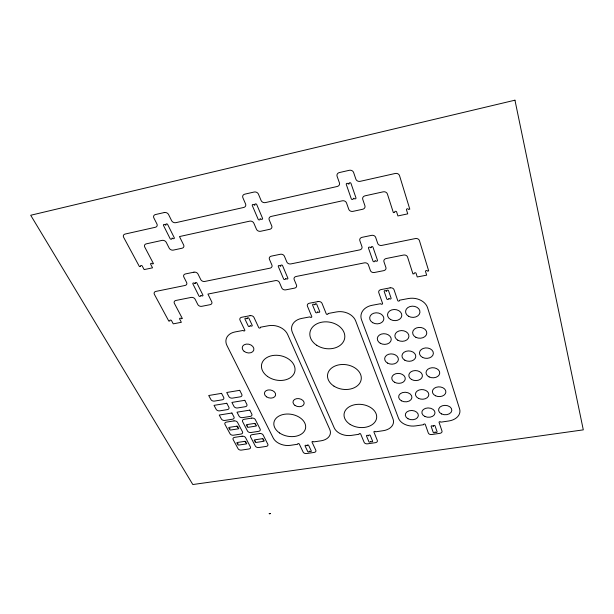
<?xml version="1.0" encoding="UTF-8"?>
<svg xmlns="http://www.w3.org/2000/svg" width="614" height="614" viewBox="0 0 614 614"><rect width="100%" height="100%" fill="white"/><g stroke="black" fill="none" stroke-linecap="round" stroke-linejoin="round"><path stroke-width="0.92" d="M270.29 513.695L269.247 513.734M269.201 513.68L270.36 513.527M514.954 100.189L30.7 215.261L192.819 484.538L583.3 429.861L514.954 100.189M164.291 212.536L155.434 214.562A3.362 2.625 25.4 0 0 153.861 217.932L156.923 223.957A3.339 2.594 25.1 0 1 155.357 227.272L125.079 234.064A3.308 2.51 25.7 0 0 123.629 237.303L139.455 266.653L140.575 266.415A0.967 0.721 23.3 0 1 141.013 265.494A0.967 0.721 23.3 0 1 142.248 266.062L144.152 269.6L152.548 267.827L150.668 264.273A0.967 0.729 23 0 1 151.121 263.337A0.967 0.729 23 0 1 152.356 263.913L153.485 263.675L144.743 247.058A3.27 2.494 24.1 0 1 146.247 243.865L162.05 240.389A3.277 2.525 23.5 0 1 166.256 242.353L169.203 248.156A3.262 2.517 22.8 0 0 173.378 250.098L182.036 248.225A3.27 2.54 22.4 0 0 183.655 245.024L179.472 236.567L249.637 221.163A3.323 2.709 18.9 0 1 253.858 223.197L256.468 229.252A3.308 2.702 17.9 0 0 260.658 231.271L269.815 229.291A3.316 2.717 17.2 0 0 271.749 225.944L269.193 219.843A3.339 2.755 17.3 0 1 271.142 216.435L342.282 200.816A3.392 2.893 10.4 0 1 346.511 202.935L348.752 209.267A3.385 2.87 9.2 0 0 352.95 211.362L362.628 209.274A3.392 2.893 8 0 0 364.916 205.759L362.751 199.389A3.415 2.932 7.6 0 1 365.054 195.82L383.167 191.837A3.438 2.963 5.2 0 1 387.403 194.001L393.367 212.644L394.672 212.367A1.021 0.867 3.8 0 1 395.393 211.316A1.021 0.867 3.8 0 1 396.636 211.953L397.903 215.944L407.734 213.864L406.499 209.858A1.021 0.867 2.3 0 1 407.228 208.798A1.021 0.867 2.3 0 1 408.479 209.435L409.799 209.151L399.553 175.688A3.492 3.055 3.5 0 0 395.262 173.47L360.172 181.337A3.469 3.024 8.9 0 1 355.874 179.15L353.618 172.511A3.477 3.039 10.3 0 0 349.282 170.301L339.35 172.565A3.469 3.024 11.6 0 0 337.094 176.272L339.419 182.857A3.446 2.978 11.9 0 1 337.178 186.495L265.394 202.597A3.392 2.832 19.1 0 1 261.103 200.494L258.448 194.147A3.408 2.847 20.2 0 0 254.127 192.028L244.756 194.17A3.4 2.824 20.9 0 0 242.86 197.693L245.577 203.994A3.377 2.786 20.7 0 1 243.689 207.463L175.873 222.667A3.346 2.64 24.3 0 1 171.598 220.649L168.597 214.578A3.362 2.648 25.1 0 0 164.291 212.536M165.918 224.901L165.243 225.054A0.998 0.783 24.5 0 0 163.969 224.448A0.998 0.783 24.5 0 0 163.485 225.445L170.109 238.623A0.99 0.767 23.4 0 0 171.375 239.214A0.99 0.767 23.4 0 0 171.859 238.24L172.526 238.094A0.99 0.767 23.3 0 0 173.785 238.685A0.99 0.767 23.3 0 0 174.269 237.71L167.676 224.509A0.998 0.783 24.4 0 0 166.402 223.903A0.998 0.783 24.4 0 0 165.918 224.901M254.864 204.953L254.15 205.114A1.013 0.837 19.7 0 0 252.861 204.493A1.013 0.837 19.7 0 0 252.293 205.536L258.156 219.29A0.998 0.821 18.4 0 0 259.43 219.904A0.998 0.821 18.4 0 0 259.998 218.883L260.712 218.73A0.998 0.821 18.2 0 0 261.978 219.344A0.998 0.821 18.2 0 0 262.554 218.323L256.721 204.539A1.013 0.837 19.5 0 0 255.439 203.909A1.013 0.837 19.5 0 0 254.864 204.953M349.013 183.839L348.261 184.008A1.036 0.898 10.4 0 0 346.971 183.356A1.036 0.898 10.4 0 0 346.288 184.453L351.3 198.836A1.021 0.875 9.4 0 0 352.574 199.473A1.021 0.875 9.4 0 0 353.25 198.406L354.002 198.245A1.021 0.875 9 0 0 355.276 198.882A1.021 0.875 9 0 0 355.951 197.815L350.985 183.402A1.036 0.898 10 0 0 349.696 182.749A1.036 0.898 10 0 0 349.013 183.839M193.947 272.179L185.42 273.944A3.17 2.418 20.5 0 0 183.832 276.991L186.618 282.471A3.154 2.387 20.4 0 1 185.037 285.472L155.856 291.412A3.124 2.318 21.2 0 0 154.383 294.344L168.827 321.137L169.901 320.93A0.913 0.668 19.4 0 1 170.347 320.094A0.913 0.668 19.4 0 1 171.521 320.615L173.255 323.854L181.36 322.296L179.649 319.05A0.913 0.668 19 0 1 180.102 318.206A0.913 0.668 19 0 1 181.276 318.735L182.366 318.52L174.376 303.354A3.093 2.302 19.8 0 1 175.903 300.461L191.131 297.422A3.101 2.326 19.1 0 1 195.122 299.233L197.808 304.529A3.085 2.318 18.5 0 0 201.76 306.317L210.103 304.682A3.093 2.333 18.1 0 0 211.738 301.781L207.923 294.075L275.433 280.613A3.154 2.479 14.3 0 1 279.431 282.486L281.811 287.997A3.147 2.464 13.5 0 0 285.779 289.854L294.574 288.127A3.147 2.479 12.9 0 0 296.493 285.103L294.175 279.562A3.17 2.51 12.8 0 1 296.109 276.484L364.371 262.869A3.231 2.625 7 0 1 368.377 264.818L370.403 270.559A3.224 2.609 6.2 0 0 374.387 272.493L383.666 270.667A3.231 2.617 5.3 0 0 385.907 267.512L383.942 261.733A3.254 2.656 4.9 0 1 386.198 258.517L403.544 255.056A3.277 2.679 3.2 0 1 407.558 257.036L412.961 273.944L414.212 273.706A0.975 0.783 2.3 0 1 414.911 272.762A0.975 0.783 2.3 0 1 416.1 273.337L417.244 276.968L426.661 275.156L425.54 271.518A0.975 0.791 1.3 0 1 426.254 270.567A0.975 0.791 1.3 0 1 427.436 271.15L428.702 270.904L419.423 240.596A3.331 2.755 1.8 0 0 415.363 238.562L381.778 245.408A3.3 2.732 5.5 0 1 377.71 243.397L375.668 237.388A3.308 2.748 6.5 0 0 371.57 235.362L362.053 237.334A3.3 2.732 7.5 0 0 359.842 240.657L361.945 246.621A3.277 2.702 7.8 0 1 359.75 249.89L290.882 263.913A3.216 2.579 13.9 0 1 286.822 261.986L284.412 256.222A3.231 2.594 14.8 0 0 280.322 254.273L271.327 256.138A3.224 2.579 15.5 0 0 269.439 259.315L271.902 265.033A3.2 2.548 15.5 0 1 270.03 268.157L204.8 281.442A3.162 2.425 19.4 0 1 200.755 279.585L198.023 274.059A3.177 2.433 20.1 0 0 193.947 272.179M195.214 283.399L194.561 283.53A0.944 0.721 19.8 0 0 193.349 282.977A0.944 0.721 19.8 0 0 192.873 283.875L198.905 295.879A0.936 0.706 18.9 0 0 200.103 296.424A0.936 0.706 18.9 0 0 200.586 295.541L201.231 295.411A0.936 0.706 18.8 0 0 202.428 295.956A0.936 0.706 18.8 0 0 202.912 295.073L196.91 283.054A0.944 0.721 19.7 0 0 195.697 282.494A0.944 0.721 19.7 0 0 195.214 283.399M280.767 265.977L280.084 266.115A0.959 0.767 14.6 0 0 278.863 265.54A0.959 0.767 14.6 0 0 278.296 266.476L283.63 278.979A0.952 0.752 13.8 0 0 284.827 279.539A0.952 0.752 13.8 0 0 285.395 278.626L286.078 278.487A0.952 0.752 13.6 0 0 287.275 279.055A0.952 0.752 13.6 0 0 287.851 278.134L282.555 265.609A0.959 0.767 14.5 0 0 281.335 265.033A0.959 0.767 14.5 0 0 280.767 265.977M371.086 247.58L370.365 247.726A0.982 0.814 6.7 0 0 369.144 247.127A0.982 0.814 6.7 0 0 368.477 248.11L373.02 261.15A0.975 0.791 6.2 0 0 374.225 261.733A0.975 0.791 6.2 0 0 374.885 260.773L375.607 260.628A0.975 0.798 5.9 0 0 376.812 261.219A0.975 0.798 5.9 0 0 377.48 260.259L372.974 247.196A0.982 0.814 6.4 0 0 371.762 246.598A0.982 0.814 6.4 0 0 371.086 247.58M318.136 301.566L309.356 303.239A3.101 2.41 11.1 0 0 307.43 306.171L311.751 316.54A0.921 0.706 10.8 0 1 311.175 317.4A0.921 0.706 10.8 0 1 310.016 316.862L301.674 318.42A15.15 11.512 10.9 0 0 292.387 332.481L334.239 427.889A13.907 9.701 7.4 0 0 351.461 435.395L359.098 434.267A0.829 0.576 6.7 0 1 359.651 433.584A0.829 0.576 6.7 0 1 360.679 434.029L364.14 442.341A2.748 1.888 6.3 0 0 367.54 443.822L375.423 442.679A2.755 1.896 5.9 0 0 377.311 440.43L373.934 432.064A0.837 0.583 5.9 0 1 374.509 431.373A0.837 0.583 5.9 0 1 375.538 431.826L383.282 430.683A14.061 9.885 5.6 0 0 393.029 419.001L355.675 320.93A15.304 11.758 8.5 0 0 336.48 311.935L327.999 313.516A0.921 0.714 9.7 0 1 327.408 314.383A0.921 0.714 9.7 0 1 326.249 313.838L322.043 303.4A3.108 2.418 10.5 0 0 318.136 301.566M390.128 287.851L380.956 289.601A3.17 2.51 5.4 0 0 378.777 292.632L382.56 303.354A0.944 0.737 5.4 0 1 381.908 304.237A0.944 0.737 5.4 0 1 380.757 303.684L372.046 305.311A15.48 12.004 5.8 0 0 361.554 319.856L398.478 418.18A14.229 10.054 3.7 0 0 415.716 425.878L423.645 424.704A0.852 0.591 3.1 0 1 424.266 423.998A0.852 0.591 3.1 0 1 425.295 424.458L428.311 433.008A2.809 1.957 2.8 0 0 431.711 434.528L439.9 433.338A2.824 1.965 2.4 0 0 441.988 431.02L439.071 422.417A0.852 0.599 2.2 0 1 439.701 421.703A0.852 0.599 2.2 0 1 440.729 422.171L448.78 420.981A14.414 10.223 1.8 0 0 459.602 408.939L427.597 307.806A15.68 12.234 3 0 0 408.379 298.542L399.53 300.192A0.944 0.744 4 0 1 398.862 301.09A0.944 0.744 4 0 1 397.703 300.53L394.034 289.739A3.177 2.525 4.6 0 0 390.128 287.851M250.105 315.673L241.686 317.269A3.047 2.295 15.4 0 0 239.99 320.094L244.794 330.125A0.906 0.675 15 0 1 244.288 330.961A0.906 0.675 15 0 1 243.129 330.439L235.131 331.921A14.889 10.983 14.8 0 0 226.95 345.505L273.23 438.02A13.638 9.325 10.5 0 0 290.407 445.334L297.759 444.244A0.814 0.553 9.8 0 1 298.258 443.584A0.814 0.553 9.8 0 1 299.279 444.022L303.147 452.096A2.694 1.819 9.3 0 0 306.532 453.539L314.13 452.441A2.694 1.827 9 0 0 315.819 450.262L312.042 442.134A0.814 0.56 9.1 0 1 312.549 441.466A0.814 0.56 9.1 0 1 313.577 441.903L321.03 440.806A13.761 9.509 9 0 0 329.787 429.485L287.636 334.453A15.005 11.236 13 0 0 268.495 325.719L260.367 327.231A0.906 0.683 14.1 0 1 259.845 328.068A0.906 0.683 14.1 0 1 258.694 327.546L253.996 317.446A3.055 2.31 14.9 0 0 250.105 315.673M314.997 304.644L314.368 304.759A0.929 0.721 10.9 0 0 313.201 304.214A0.929 0.721 10.9 0 0 312.618 305.089L315.565 312.265A0.921 0.714 10.5 0 0 316.732 312.802A0.921 0.714 10.5 0 0 317.315 311.935L317.937 311.82A0.929 0.714 10.3 0 0 319.096 312.357A0.929 0.714 10.3 0 0 319.687 311.49L316.755 304.306A0.929 0.721 10.7 0 0 315.581 303.761A0.929 0.721 10.7 0 0 314.997 304.644M386.69 291.036L386.029 291.166A0.952 0.752 5.1 0 0 384.863 290.599A0.952 0.752 5.1 0 0 384.203 291.512L386.782 298.918A0.944 0.744 4.9 0 0 387.941 299.478A0.944 0.744 4.9 0 0 388.601 298.581L389.253 298.458A0.944 0.744 4.7 0 0 390.42 299.018A0.944 0.744 4.7 0 0 391.08 298.112L388.524 290.691A0.952 0.76 4.9 0 0 387.35 290.13A0.952 0.76 4.9 0 0 386.69 291.036M247.242 318.635L246.636 318.75A0.913 0.691 15.2 0 0 245.47 318.221A0.913 0.691 15.2 0 0 244.955 319.065L248.24 326.003A0.906 0.683 14.8 0 0 249.399 326.525A0.906 0.683 14.8 0 0 249.913 325.689L250.512 325.573A0.906 0.683 14.7 0 0 251.671 326.103A0.906 0.683 14.7 0 0 252.185 325.267L248.923 318.313A0.913 0.691 15.1 0 0 247.757 317.783A0.913 0.691 15.1 0 0 247.242 318.635M221.554 393.359L208.714 395.508L210.886 399.537A2.817 1.957 14.8 0 0 214.501 401.088L222.176 399.821A2.817 1.965 14.4 0 0 223.696 397.411L221.554 393.359M239.713 390.32L226.719 392.492L228.845 396.56A2.824 1.98 14 0 0 232.46 398.118L240.22 396.836A2.832 1.988 13.6 0 0 241.801 394.411L239.713 390.32M226.773 403.268L214.025 405.363L216.159 409.323A2.786 1.919 14.3 0 0 219.735 410.85L227.357 409.615A2.794 1.934 14 0 0 228.876 407.251L226.773 403.268M244.802 400.313L231.908 402.423L233.988 406.422A2.801 1.942 13.5 0 0 237.564 407.957L245.27 406.714A2.801 1.957 13.1 0 0 246.843 404.334L244.802 400.313M231.908 413.007L219.244 415.041L221.347 418.932A2.763 1.888 13.8 0 0 224.885 420.436L232.445 419.232A2.763 1.896 13.5 0 0 233.965 416.921L231.908 413.007M249.798 410.129L236.996 412.186L239.046 416.108A2.771 1.911 13 0 0 242.584 417.627L250.228 416.407A2.778 1.919 12.7 0 0 251.809 414.074L249.798 410.129M234.011 420.905L226.459 422.102A2.748 1.873 13.5 0 0 224.97 424.389L230.004 433.737A2.717 1.842 13.1 0 0 233.481 435.203L240.964 434.052A2.725 1.85 12.8 0 0 242.484 431.811L237.541 422.409A2.748 1.88 13.2 0 0 234.011 420.905M251.778 418.096L244.142 419.301A2.755 1.896 12.8 0 0 242.599 421.611L247.503 431.036A2.732 1.865 12.3 0 0 250.988 432.509L258.555 431.35A2.74 1.873 12 0 0 260.129 429.086L255.309 419.608A2.763 1.903 12.4 0 0 251.778 418.096M236.851 426.185L229.237 427.375A0.821 0.56 13.4 0 0 228.784 428.05A0.821 0.56 13.4 0 0 229.836 428.495L230.058 428.902A0.821 0.553 13.3 0 0 229.605 429.577A0.821 0.553 13.3 0 0 230.657 430.023L238.255 428.841A0.821 0.56 13 0 0 238.716 428.158A0.821 0.56 13 0 0 237.664 427.712L237.449 427.313A0.821 0.56 13 0 0 237.902 426.63A0.821 0.56 13 0 0 236.851 426.185M254.549 423.414L246.851 424.619A0.821 0.568 12.6 0 0 246.383 425.302A0.821 0.568 12.6 0 0 247.434 425.755L247.649 426.162A0.821 0.56 12.5 0 0 247.181 426.845A0.821 0.56 12.5 0 0 248.233 427.29L255.915 426.093A0.821 0.568 12.2 0 0 256.391 425.41A0.821 0.568 12.2 0 0 255.34 424.957L255.132 424.55A0.829 0.568 12.2 0 0 255.601 423.867A0.829 0.568 12.2 0 0 254.549 423.414M242.108 436.216L234.64 437.36A2.702 1.819 12.9 0 0 233.143 439.57L238.04 448.665A2.679 1.788 12.5 0 0 241.471 450.093L248.862 448.995A2.686 1.796 12.2 0 0 250.382 446.823L245.577 437.682A2.709 1.827 12.5 0 0 242.108 436.216M259.668 433.53L252.116 434.681A2.717 1.842 12.1 0 0 250.573 436.922L255.34 446.079A2.694 1.811 11.7 0 0 258.77 447.522L266.246 446.409A2.694 1.819 11.4 0 0 267.819 444.214L263.137 435.004A2.725 1.85 11.8 0 0 259.668 433.53M244.863 441.343L237.334 442.479A0.806 0.545 12.7 0 0 236.889 443.139A0.806 0.545 12.7 0 0 237.925 443.577L238.132 443.968A0.806 0.537 12.6 0 0 237.687 444.62A0.806 0.537 12.6 0 0 238.716 445.058L246.229 443.93A0.806 0.545 12.3 0 0 246.682 443.27A0.806 0.545 12.3 0 0 245.654 442.832L245.446 442.441A0.814 0.545 12.4 0 0 245.899 441.781A0.814 0.545 12.4 0 0 244.863 441.343M262.355 438.703L254.741 439.847A0.814 0.545 11.9 0 0 254.28 440.514A0.814 0.545 11.9 0 0 255.317 440.952L255.524 441.343A0.814 0.545 11.9 0 0 255.056 442.011A0.814 0.545 11.9 0 0 256.092 442.448L263.682 441.305A0.814 0.553 11.5 0 0 264.158 440.637A0.814 0.553 11.5 0 0 263.122 440.2L262.922 439.808A0.814 0.553 11.6 0 0 263.391 439.14A0.814 0.553 11.6 0 0 262.355 438.703M368.676 435.687L368.108 435.771A0.829 0.576 6.3 0 0 367.08 435.318A0.829 0.576 6.3 0 0 366.52 436.001L368.868 441.696A0.821 0.568 6.1 0 0 369.881 442.141A0.821 0.568 6.1 0 0 370.442 441.466L371.009 441.382A0.829 0.568 6 0 0 372.03 441.827A0.829 0.568 6 0 0 372.591 441.151L370.265 435.449A0.829 0.576 6.1 0 0 369.237 435.004A0.829 0.576 6.1 0 0 368.676 435.687M433.415 426.147L432.824 426.239A0.852 0.591 2.7 0 0 431.796 425.778A0.852 0.591 2.7 0 0 431.174 426.477L433.215 432.333A0.844 0.583 2.7 0 0 434.236 432.786A0.844 0.583 2.7 0 0 434.858 432.095L435.441 432.01A0.844 0.591 2.5 0 0 436.462 432.463A0.844 0.591 2.5 0 0 437.084 431.765L435.065 425.909A0.852 0.591 2.6 0 0 434.044 425.441A0.852 0.591 2.6 0 0 433.415 426.147M307.146 445.641L306.601 445.718A0.814 0.553 9.4 0 0 305.58 445.28A0.814 0.553 9.4 0 0 305.074 445.941L307.691 451.474A0.806 0.545 9.2 0 0 308.712 451.904A0.806 0.545 9.2 0 0 309.218 451.252L309.763 451.175A0.806 0.545 9.1 0 0 310.776 451.605A0.806 0.545 9.1 0 0 311.283 450.952L308.681 445.411A0.814 0.553 9.3 0 0 307.652 444.973A0.814 0.553 9.3 0 0 307.146 445.641M407.972 418.74A6.547 4.636 3.8 0 0 418.334 415.831A6.547 4.636 3.8 0 0 409.185 410.789A6.547 4.636 3.8 0 0 407.972 418.74M401.387 400.804A6.654 4.789 4 0 0 411.894 397.765A6.654 4.789 4 0 0 402.569 392.576A6.654 4.789 4 0 0 401.387 400.804M394.587 382.261A6.762 4.958 4.4 0 0 405.24 379.091A6.762 4.958 4.4 0 0 395.731 373.749A6.762 4.958 4.4 0 0 394.587 382.261M387.549 363.089A6.877 5.135 4.8 0 0 398.356 359.773A6.877 5.135 4.8 0 0 388.654 354.263A6.877 5.135 4.8 0 0 387.549 363.089M380.266 343.249A6.992 5.319 5.2 0 0 391.225 339.78A6.992 5.319 5.2 0 0 381.332 334.1A6.992 5.319 5.2 0 0 380.266 343.249M424.873 416.453A6.593 4.674 2.8 0 0 435.011 412.984A6.593 4.674 2.8 0 0 425.41 408.379A6.593 4.674 2.8 0 0 424.873 416.453M418.533 398.386A6.7 4.835 3 0 0 428.818 394.779A6.7 4.835 3 0 0 419.04 390.036A6.7 4.835 3 0 0 418.533 398.386M411.587 379.506A6.808 5.004 3.3 0 0 422.378 376.305A6.808 5.004 3.3 0 0 412.884 370.925A6.808 5.004 3.3 0 0 411.587 379.506M404.81 360.188A6.915 5.181 3.6 0 0 415.747 356.841A6.915 5.181 3.6 0 0 406.069 351.292A6.915 5.181 3.6 0 0 404.81 360.188M397.788 340.187A7.038 5.365 3.9 0 0 408.893 336.687A7.038 5.365 3.9 0 0 399.016 330.969A7.038 5.365 3.9 0 0 397.788 340.187M390.519 319.48A7.161 5.564 4.4 0 0 401.786 315.819A7.161 5.564 4.4 0 0 391.709 309.909A7.161 5.564 4.4 0 0 390.519 319.48M408.51 316.225A7.207 5.618 2.9 0 0 419.922 312.526A7.207 5.618 2.9 0 0 409.86 306.578A7.207 5.618 2.9 0 0 408.51 316.225M415.916 337.324A7.084 5.419 2.6 0 0 426.784 333.179A7.084 5.419 2.6 0 0 416.422 327.96A7.084 5.419 2.6 0 0 415.916 337.324M422.655 357.471A6.969 5.227 2.3 0 0 433.369 353.503A6.969 5.227 2.3 0 0 423.215 348.437A6.969 5.227 2.3 0 0 422.655 357.471M429.163 376.935A6.854 5.042 2.1 0 0 439.731 373.135A6.854 5.042 2.1 0 0 429.769 368.216A6.854 5.042 2.1 0 0 429.163 376.935M435.456 395.746A6.746 4.874 2 0 0 445.871 392.1A6.746 4.874 2 0 0 436.101 387.327A6.746 4.874 2 0 0 435.456 395.746M441.543 413.943A6.639 4.712 1.8 0 0 451.82 410.444A6.639 4.712 1.8 0 0 442.218 405.808A6.639 4.712 1.8 0 0 441.543 413.943M372.721 322.703A7.115 5.511 5.8 0 0 383.85 319.073A7.115 5.511 5.8 0 0 373.749 313.209A7.115 5.511 5.8 0 0 372.721 322.703M334.001 386.168A16.977 12.418 7.8 0 0 361.139 379.782A16.977 12.418 7.8 0 0 338.061 365.031A16.977 12.418 7.8 0 0 334.001 386.168M350.172 424.42A16.394 11.566 6.7 0 0 376.52 418.618A16.394 11.566 6.7 0 0 354.401 404.787A16.394 11.566 6.7 0 0 350.172 424.42M316.717 345.268A17.599 13.354 9.4 0 0 344.684 338.222A17.599 13.354 9.4 0 0 320.577 322.457A17.599 13.354 9.4 0 0 316.717 345.268M279.554 432.977A16.071 11.113 10.4 0 0 305.45 428.726A16.071 11.113 10.4 0 0 284.259 414.281A16.071 11.113 10.4 0 0 279.554 432.977M267.574 376.489A16.985 12.38 12 0 0 294.827 371.516A16.985 12.38 12 0 0 272.332 355.583A16.985 12.38 12 0 0 267.574 376.489M244.157 351.369A5.925 4.359 14.2 0 0 253.782 350.064A5.925 4.359 14.2 0 0 246.237 344.109A5.925 4.359 14.2 0 0 244.157 351.369M266.53 396.821A5.679 4.029 12 0 0 275.594 395.178A5.679 4.029 12 0 0 267.988 389.99A5.679 4.029 12 0 0 266.53 396.821M294.996 405.417A5.649 4.006 10.3 0 0 304.107 403.805A5.649 4.006 10.3 0 0 296.646 398.67A5.649 4.006 10.3 0 0 294.996 405.417"/></g></svg>
